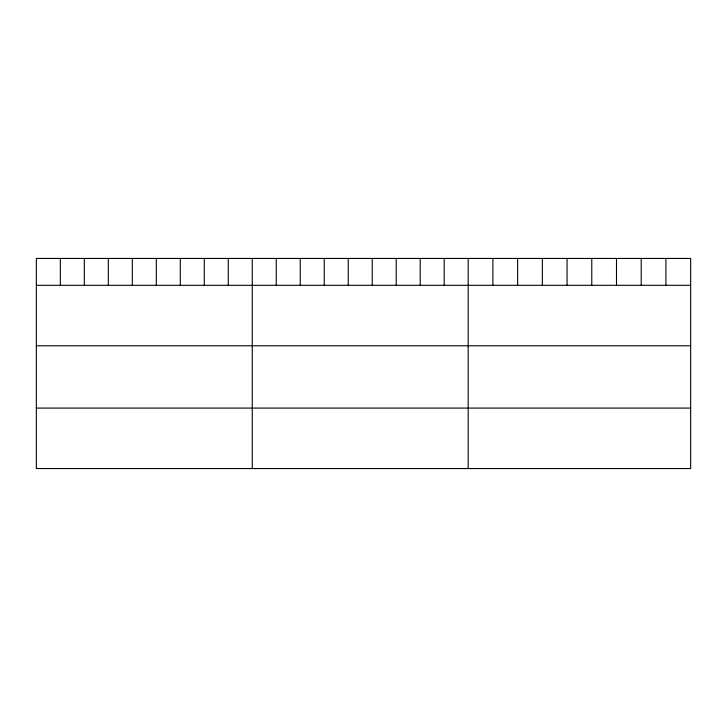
<?xml version="1.0" encoding="UTF-8"?>
<svg xmlns="http://www.w3.org/2000/svg" width="727" height="727" viewBox="0 0 727 727"><rect width="100%" height="100%" fill="white"/><g stroke="black" fill="none" stroke-linecap="round" stroke-linejoin="round"><path stroke-width="1.09" d="M36.35 285.311L690.65 285.311M36.35 345.779L690.65 345.779M36.35 408.083L690.65 408.083M665.932 258.439L665.932 285.311M641.214 258.439L641.214 285.311M616.496 258.439L616.496 285.311M591.778 258.439L591.778 285.311M567.06 258.439L567.06 285.311M542.342 258.439L542.342 285.311M517.624 258.439L517.624 285.311M492.906 258.439L492.906 285.311M468.188 258.439L468.188 468.561M444.197 258.439L444.197 285.311M420.206 258.439L420.206 285.311M396.215 258.439L396.215 285.311M372.224 258.439L372.224 285.311M348.233 258.439L348.233 285.311M324.242 258.439L324.242 285.311M300.251 258.439L300.251 285.311M276.26 258.439L276.26 285.311M252.269 258.439L252.269 468.561M228.278 258.439L228.278 285.311M204.287 258.439L204.287 285.311M180.296 258.439L180.296 285.311M156.305 258.439L156.305 285.311M132.314 258.439L132.314 285.311M108.323 258.439L108.323 285.311M84.332 258.439L84.332 285.311M60.341 258.439L60.341 285.311M690.65 258.439L36.35 258.439L36.35 468.561L690.65 468.561L690.65 258.439"/></g></svg>
